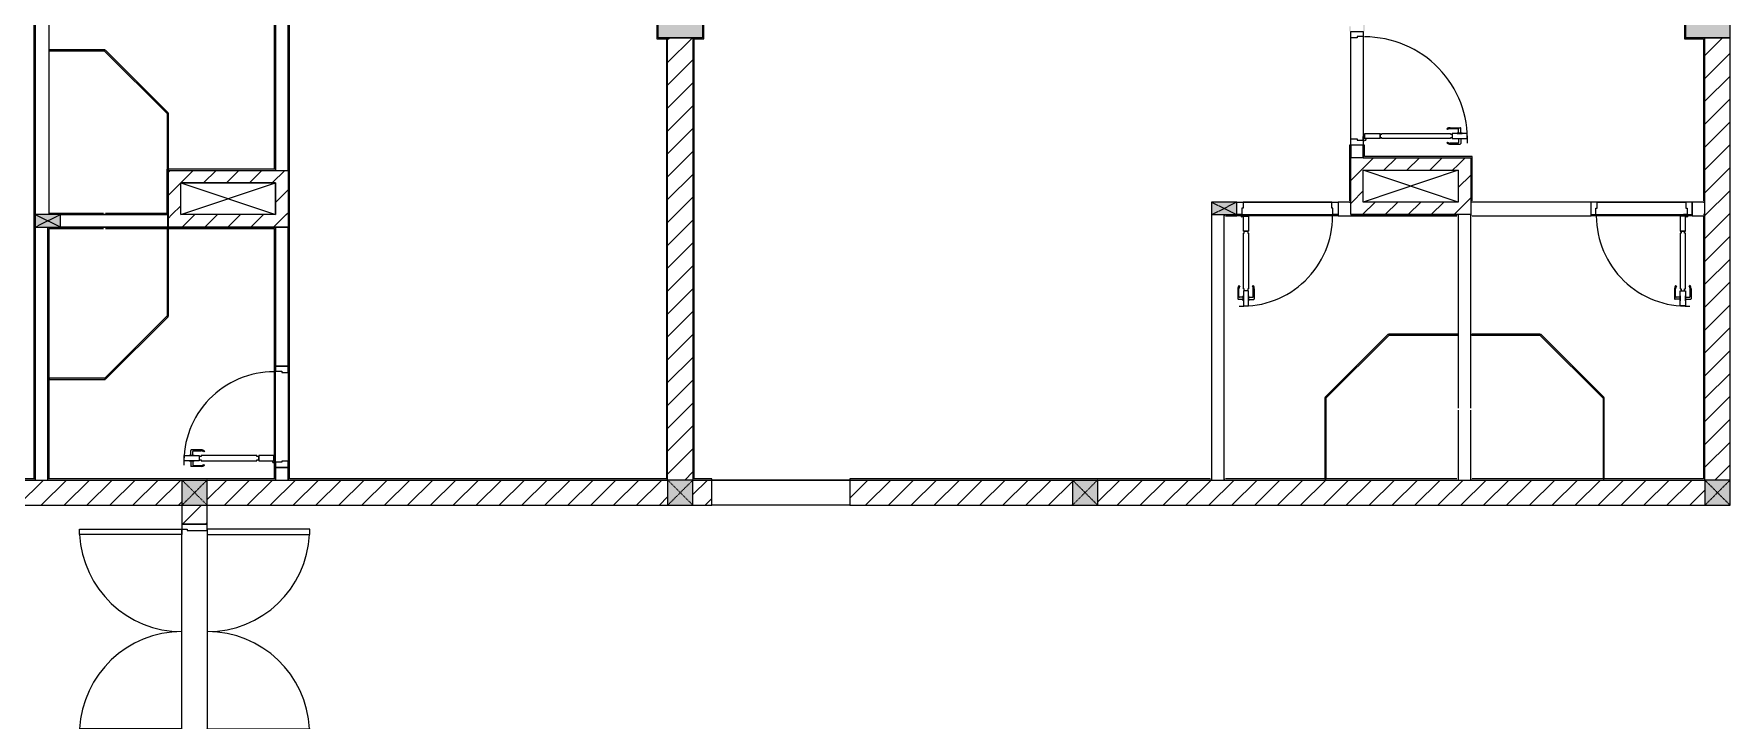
# Model space of a CAD drawing. Header units: millimetres. Extents: x 31499 to 223976, y 3719 to 80291.
# Drawn here: x 199664 to 213074, y 33837 to 39267 of the extents above; entities that cross this region are included whole.
import ezdxf

# ---------------------------------------------------------------- set-up
doc = ezdxf.new("R2010")
doc.units = ezdxf.units.MM
doc.linetypes.add('IMPORT-Dash _2_', pattern=[6, 3, -3])
for name, color, linetype, lineweight in [('0-2', 170, 'Continuous', 9), ('A-DETL-GENF-7', 170, 'Continuous', 9), ('A-DOOR-2', 170, 'Continuous', 9), ('A-DOOR-FRAM-2', 170, 'Continuous', 9), ('A-FLOR-1', 170, 'Continuous', 9), ('A-GLAZ-CURT-3', 170, 'Continuous', 9), ('A-WALL-1', 170, 'Continuous', 9), ('A-WALL-PATT-3', 170, 'Continuous', 9), ('A_1404_dwg-1', 170, 'Continuous', 9), ('I-WALL', 170, 'Continuous', 9), ('I-WALL-1', 170, 'Continuous', 9), ('S-COLS-1', 170, 'Continuous', 9), ('S-COLS-12', 170, 'IMPORT-Dash _2_', 9), ('S-COLS-2', 170, 'Continuous', 9), ('S-COLS-4', 170, 'Continuous', 9), ('S-COLS-HDLN-1', 170, 'IMPORT-Dash _2_', 9)]:
    doc.layers.add(name, color=color, linetype=linetype, lineweight=lineweight)
pattern_1 = [(45, (0, 0), (-90.50967, 90.50967), [])]

# ---------------------------------------------------------------- blocks, each defined once
blk = doc.blocks.new('A_1404_dwg_NCV_TKTC_KET CAU_rvt-1-TKTC_MB HOÀN THIỆN SÀN TẦNG 3-4-4819833-KeyPlan-CH2A_Tầng 3 - Tầng 8')
at = {"layer": 'S-COLS-1'}
for points in [[(108053, 39237), (108328, 39237), (108328, 40537), (107978, 40537), (107978, 40237), (108053, 40237), (108053, 40137), (107978, 40137), (107978, 39237)], [(116253, 39237), (116453, 39237), (116453, 40537), (116103, 40537), (116103, 39237), (116243, 39237)]]:
    blk.add_hatch(color=256, dxfattribs=at).paths.add_polyline_path(points)
at = {"layer": 'A-FLOR-1'}
for p, q in [((104203, 38088), (104953, 38088)), ((113553, 38188), (114303, 38188))]:
    blk.add_line(p, q, dxfattribs=at)
at = {"layer": 'S-COLS-2'}
blk.add_line((108053, 39237), (108253, 39237), dxfattribs=at)
at = {"layer": 'S-COLS-2', "flags": 128}
blk.add_lwpolyline([(116253, 39237), (116453, 39237), (116453, 40537), (116253, 40537)], dxfattribs=at)
blk = doc.blocks.new('A_1404_dwg_DOOR_CW_01 CANH MO-PANEL KINH - DIG_02-800x2200-CỬA NHÔM KÍNH-401063-TKTC_MB HOÀN THIỆN SÀN TẦNG 3-4-4819842-KeyPlan-CH2A_Tầng 3 - Tầng 8')
at = {"layer": 'A-DETL-GENF-7'}
for p, q in [((112561, 37250), (112561, 37170)), ((112604, 37166), (112565, 37166)), ((112569, 37276), (112575, 37271)), ((112569, 37187), (112569, 37250)), ((112604, 37183), (112573, 37183)), ((112648, 37183), (112679, 37183)), ((112648, 37166), (112687, 37166)), ((112682, 37276), (112676, 37271)), ((112683, 37187), (112683, 37250)), ((112691, 37250), (112691, 37170))]:
    blk.add_line(p, q, dxfattribs=at)
at = {"layer": 'A-DETL-GENF-7', "flags": 128}
for points in [[(112646, 37705), (112606, 37705), (112606, 37825), (112646, 37825)], [(112640, 37691), (112646, 37691), (112646, 37249), (112640, 37249), (112640, 37235), (112612, 37235), (112612, 37249), (112606, 37249), (112606, 37691), (112612, 37691), (112612, 37705), (112640, 37705)], [(112604, 37195), (112606, 37195), (112606, 37155), (112604, 37155)], [(112606, 37115), (112646, 37115), (112646, 37235), (112606, 37235)], [(112648, 37195), (112646, 37195), (112646, 37155), (112648, 37155)]]:
    blk.add_lwpolyline(points, close=True, dxfattribs=at)
at = {"layer": 'A-DETL-GENF-7'}
blk.add_circle((112596, 37827), 10, dxfattribs=at)
for centre, radius, start, end in [((112596, 37827), 714, 268, 0), ((112606, 37250), 45, 145, 180), ((112565, 37170), 4, 180, 270), ((112606, 37250), 37, 145, 180), ((112573, 37187), 4, 180, 270), ((112646, 37250), 37, 0, 35), ((112679, 37187), 4, 270, 0), ((112646, 37250), 45, 0, 35), ((112687, 37170), 4, 270, 0)]:
    blk.add_arc(centre, radius, start, end, dxfattribs=at)
at = {"layer": 'A-DOOR-2'}
blk.add_line((112596, 37837), (112621, 37837), dxfattribs=at)
at = {"layer": 'A-DOOR-2', "flags": 128}
blk.add_lwpolyline([(112553, 37937), (112603, 37937), (112603, 37887), (112593, 37887), (112593, 37837), (112553, 37837)], dxfattribs=at)
blk.add_lwpolyline([(113353, 37937), (113353, 37837), (113313, 37837), (113313, 37887), (113303, 37887), (113303, 37937)], close=True, dxfattribs=at)
blk = doc.blocks.new('A_1404_dwg_System Panel - Glazed-440112-TKTC_MB HOÀN THIỆN SÀN TẦNG 3-4-4819843-KeyPlan-CH2A_Tầng 3 - Tầng 8')
at = {"layer": 'A-GLAZ-CURT-3'}
blk.add_hatch(color=256, dxfattribs=at).paths.add_polyline_path([(113755, 36882), (114303, 36882), (114303, 36892), (113753, 36887), (113753, 36882)])
blk.add_line((114303, 36892), (113753, 36892), dxfattribs=at)
at = {"layer": 'A-GLAZ-CURT-3', "flags": 128}
blk.add_lwpolyline([(113755, 36882), (114303, 36882), (114303, 36892)], dxfattribs=at)
blk = doc.blocks.new('A_1404_dwg_System Panel - Glazed-570746-TKTC_MB HOÀN THIỆN SÀN TẦNG 3-4-4819844-KeyPlan-CH2A_Tầng 3 - Tầng 8')
at = {"layer": 'A-GLAZ-CURT-3'}
blk.add_hatch(color=256, dxfattribs=at).paths.add_polyline_path([(113249, 35747), (113258, 35747), (113253, 36387), (113248, 36387), (113248, 35747)])
blk.add_line((113258, 35747), (113258, 36385), dxfattribs=at)
at = {"layer": 'A-GLAZ-CURT-3', "flags": 128}
blk.add_lwpolyline([(113248, 36387), (113248, 35747), (113258, 35747)], dxfattribs=at)
blk = doc.blocks.new('A_1404_dwg_System Panel - Glazed-440114-TKTC_MB HOÀN THIỆN SÀN TẦNG 3-4-4819845-KeyPlan-CH2A_Tầng 3 - Tầng 8')
at = {"layer": 'A-GLAZ-CURT-3'}
blk.add_hatch(color=256, dxfattribs=at).paths.add_polyline_path([(113258, 36385), (113753, 36887), (113749, 36891), (113253, 36387), (113258, 36387)])
at = {"layer": 'A-GLAZ-CURT-3', "flags": 128}
blk.add_lwpolyline([(113256, 36384), (113756, 36884), (113749, 36891), (113249, 36391)], close=True, dxfattribs=at)
blk = doc.blocks.new('A_1404_dwg_DOOR_CW_01 CANH MO-PANEL KINH - DIW_01-900x2200-CỬA GỖ VÂN LAMINATE-553375-TKTC_MB HOÀN THIỆN SÀN TẦNG 3-4-4819841-KeyPlan-CH2A_Tầng 3 - Tầng 8')
at = {"layer": 'A-DETL-GENF-7'}
for p, q in [((49615, 40124), (49615, 40203)), ((49658, 40207), (49619, 40207)), ((49623, 40186), (49623, 40124)), ((49623, 40098), (49629, 40103)), ((49658, 40190), (49627, 40190)), ((49702, 40207), (49741, 40207)), ((49702, 40190), (49733, 40190)), ((49736, 40098), (49730, 40103)), ((49737, 40186), (49737, 40124)), ((49745, 40124), (49745, 40203))]:
    blk.add_line(p, q, dxfattribs=at)
at = {"layer": 'A-DETL-GENF-7', "flags": 128}
for points in [[(49700, 40259), (49660, 40259), (49660, 40139), (49700, 40139)], [(49658, 40179), (49660, 40179), (49660, 40219), (49658, 40219)], [(49666, 39583), (49660, 39583), (49660, 40125), (49666, 40125), (49666, 40139), (49694, 40139), (49694, 40125), (49700, 40125), (49700, 39583), (49694, 39583), (49694, 39569), (49666, 39569)], [(49702, 40179), (49700, 40179), (49700, 40219), (49702, 40219)], [(49660, 39569), (49700, 39569), (49700, 39449), (49660, 39449)]]:
    blk.add_lwpolyline(points, close=True, dxfattribs=at)
at = {"layer": 'A-DETL-GENF-7'}
blk.add_circle((49710, 39447), 10, dxfattribs=at)
for centre, radius, start, end in [((49710, 39447), 814, 88, 180), ((49619, 40203), 4, 90, 180), ((49660, 40124), 45, 180, 215), ((49627, 40186), 4, 90, 180), ((49660, 40124), 37, 180, 215), ((49700, 40124), 37, 325, 0), ((49733, 40186), 4, 0, 90), ((49700, 40124), 45, 325, 0), ((49741, 40203), 4, 0, 90)]:
    blk.add_arc(centre, radius, start, end, dxfattribs=at)
at = {"layer": 'A-DOOR-2'}
blk.add_line((49710, 39437), (49685, 39437), dxfattribs=at)
at = {"layer": 'A-DOOR-2', "flags": 128}
for points in [[(48853, 39337), (48853, 39437), (48893, 39437), (48893, 39387), (48903, 39387), (48903, 39337)], [(49703, 39337), (49703, 39387), (49713, 39387), (49713, 39437), (49753, 39437), (49753, 39337)]]:
    blk.add_lwpolyline(points, close=True, dxfattribs=at)
blk = doc.blocks.new('A_1404_dwg_G1_SOF - BO TRU - 100x200-745959-TKTC_MB HOÀN THIỆN SÀN TẦNG 3-4-4819847-KeyPlan-CH2A_Tầng 3 - Tầng 8')
at = {"layer": 'S-COLS-1'}
blk.add_hatch(color=256, dxfattribs=at).paths.add_polyline_path([(111053, 40037), (111053, 40237), (110953, 40237), (110953, 40037)])
at = {"layer": 'S-COLS-1', "flags": 128}
blk.add_lwpolyline([(110953, 40037), (111053, 40037), (111053, 40237), (110953, 40237)], close=True, dxfattribs=at)
at = {"layer": 'S-COLS-HDLN-1'}
for p, q in [((110953, 40037), (111053, 40237)), ((111053, 40037), (110953, 40237))]:
    blk.add_line(p, q, dxfattribs=at)
blk = doc.blocks.new('A_1404_dwg_DOOR_CW_01 CANH MO-PANEL KINH - DIG_02-800x2200-CỬA NHÔM KÍNH-V57-TKTC_MB HOÀN THIỆN SÀN TẦNG 3-4-4819848-KeyPlan-CH2A_Tầng 3 - Tầng 8')
at = {"layer": 'A-DETL-GENF-7'}
for p, q in [((112414, 58419), (112418, 58413)), ((112440, 58427), (112519, 58427)), ((112502, 58419), (112440, 58419)), ((112506, 58384), (112506, 58415)), ((112506, 58340), (112506, 58309)), ((112523, 58384), (112523, 58423)), ((112523, 58340), (112523, 58301)), ((112414, 58305), (112418, 58312)), ((112502, 58305), (112440, 58305)), ((112440, 58297), (112519, 58297))]:
    blk.add_line(p, q, dxfattribs=at)
at = {"layer": 'A-DETL-GENF-7', "flags": 128}
for points in [[(111985, 58342), (111985, 58382), (111865, 58382), (111865, 58342)], [(111999, 58348), (111999, 58342), (112441, 58342), (112441, 58348), (112455, 58348), (112455, 58376), (112441, 58376), (112441, 58382), (111999, 58382), (111999, 58376), (111985, 58376), (111985, 58348)], [(112575, 58382), (112575, 58342), (112455, 58342), (112455, 58382)], [(112495, 58384), (112495, 58382), (112534, 58382), (112534, 58384)], [(112495, 58340), (112495, 58342), (112534, 58342), (112534, 58340)]]:
    blk.add_lwpolyline(points, close=True, dxfattribs=at)
at = {"layer": 'A-DETL-GENF-7'}
blk.add_circle((111863, 58392), 10, dxfattribs=at)
for centre, radius, start, end in [((111863, 58392), 714, 270, 2), ((112440, 58382), 45, 90, 125), ((112440, 58382), 37, 90, 125), ((112502, 58415), 4, 0, 90), ((112519, 58423), 4, 0, 90), ((112440, 58342), 45, 235, 270), ((112440, 58342), 37, 235, 270), ((112502, 58309), 4, 270, 0), ((112519, 58301), 4, 270, 0)]:
    blk.add_arc(centre, radius, start, end, dxfattribs=at)
at = {"layer": 'A-DOOR-2'}
blk.add_line((111853, 58392), (111853, 58367), dxfattribs=at)
at = {"layer": 'A-DOOR-2', "flags": 128}
for points in [[(111753, 58435), (111753, 58385), (111803, 58385), (111803, 58395), (111853, 58395), (111853, 58435)], [(111753, 57685), (111753, 57635), (111853, 57635), (111853, 57675), (111803, 57675), (111803, 57685)]]:
    blk.add_lwpolyline(points, close=True, dxfattribs=at)
blk = doc.blocks.new('A_1404_dwg_System Panel - Glazed-559274-TKTC_MB HOÀN THIỆN SÀN TẦNG 3-4-4819854-KeyPlan-CH2A_Tầng 3 - Tầng 8')
at = {"layer": 'A-GLAZ-CURT-3'}
blk.add_hatch(color=256, dxfattribs=at).paths.add_polyline_path([(77243, 32182), (77243, 32192), (76703, 32187), (76706, 32182)])
blk.add_line((77243, 32192), (76705, 32192), dxfattribs=at)
at = {"layer": 'A-GLAZ-CURT-3', "flags": 128}
blk.add_lwpolyline([(76703, 32182), (77243, 32182), (77243, 32192)], dxfattribs=at)
blk = doc.blocks.new('A_1404_dwg_System Panel - Glazed-933638-TKTC_MB HOÀN THIỆN SÀN TẦNG 3-4-4819838-KeyPlan-CH2A_Tầng 3 - Tầng 8')
at = {"layer": 'A-GLAZ-CURT-3'}
blk.add_hatch(color=256, dxfattribs=at).paths.add_polyline_path([(47658, 35747), (47653, 36387), (47648, 36384), (47648, 35747), (47656, 35747)])
blk.add_line((47658, 35747), (47658, 36387), dxfattribs=at)
at = {"layer": 'A-GLAZ-CURT-3', "flags": 128}
blk.add_lwpolyline([(47648, 36385), (47648, 35747), (47658, 35747)], dxfattribs=at)
blk = doc.blocks.new('A_1404_dwg_System Panel - Glazed-433667-TKTC_MB HOÀN THIỆN SÀN TẦNG 3-4-4819839-KeyPlan-CH2A_Tầng 3 - Tầng 8')
at = {"layer": 'A-GLAZ-CURT-3'}
blk.add_hatch(color=256, dxfattribs=at).paths.add_polyline_path([(47648, 36385), (47653, 36387), (47656, 36391), (47153, 36887), (47153, 36880)])
at = {"layer": 'A-GLAZ-CURT-3', "flags": 128}
blk.add_lwpolyline([(47656, 36391), (47156, 36891), (47149, 36884), (47649, 36384)], close=True, dxfattribs=at)
blk = doc.blocks.new('A_1404_dwg_System Panel - Glazed-647900-TKTC_MB HOÀN THIỆN SÀN TẦNG 3-4-4819871-KeyPlan-CH2A_Tầng 3 - Tầng 8')
at = {"layer": 'A-GLAZ-CURT-3'}
blk.add_hatch(color=256, dxfattribs=at).paths.add_polyline_path([(65500, 32532), (65943, 32532), (65943, 32542), (65500, 32537)])
blk.add_line((65943, 32542), (65500, 32542), dxfattribs=at)
at = {"layer": 'A-GLAZ-CURT-3', "flags": 128}
blk.add_lwpolyline([(65502, 32532), (65943, 32532), (65943, 32542)], dxfattribs=at)
blk = doc.blocks.new('A_1404_dwg_System Panel - Glazed-579379-TKTC_MB HOÀN THIỆN SÀN TẦNG 3-4-4819872-KeyPlan-CH2A_Tầng 3 - Tầng 8')
at = {"layer": 'A-GLAZ-CURT-3'}
blk.add_hatch(color=256, dxfattribs=at).paths.add_polyline_path([(65008, 32038), (65500, 32537), (65496, 32540), (65004, 32041)])
blk.add_line((65496, 32540), (65001, 32045), dxfattribs=at)
at = {"layer": 'A-GLAZ-CURT-3', "flags": 128}
blk.add_lwpolyline([(65009, 32039), (65504, 32533), (65496, 32540)], dxfattribs=at)
blk = doc.blocks.new('A_1404_dwg_System Panel - Glazed-703244-TKTC_MB HOÀN THIỆN SÀN TẦNG 3-4-4819930-KeyPlan-CH2A_Tầng 3 - Tầng 8')
at = {"layer": 'A-GLAZ-CURT-3'}
blk.add_hatch(color=256, dxfattribs=at).paths.add_polyline_path([(73304, 37033), (73306, 37033), (73303, 37727), (73296, 37727), (73301, 37033)])
at = {"layer": 'A-GLAZ-CURT-3', "flags": 128}
blk.add_lwpolyline([(73306, 37033), (73306, 37727), (73296, 37727), (73296, 37033)], close=True, dxfattribs=at)
blk = doc.blocks.new('A_1404_dwg_System Panel - Glazed-901200-TKTC_MB HOÀN THIỆN SÀN TẦNG 3-4-4819874-KeyPlan-CH2A_Tầng 3 - Tầng 8')
at = {"layer": 'A-GLAZ-CURT-3'}
blk.add_hatch(color=256, dxfattribs=at).paths.add_polyline_path([(65502, 29932), (65943, 29932), (65943, 29942), (65502, 29937), (65502, 29933)])
blk.add_line((65943, 29942), (65504, 29942), dxfattribs=at)
at = {"layer": 'A-GLAZ-CURT-3', "flags": 128}
blk.add_lwpolyline([(65502, 29932), (65943, 29932), (65943, 29942)], dxfattribs=at)
blk = doc.blocks.new('A_1404_dwg_System Panel - Glazed-579637-TKTC_MB HOÀN THIỆN SÀN TẦNG 3-4-4819875-KeyPlan-CH2A_Tầng 3 - Tầng 8')
at = {"layer": 'A-GLAZ-CURT-3'}
blk.add_hatch(color=256, dxfattribs=at).paths.add_polyline_path([(65499, 29933), (65502, 29944), (65004, 30435), (65003, 30429), (65009, 30423)])
blk.add_line((65506, 29940), (65009, 30437), dxfattribs=at)
at = {"layer": 'A-GLAZ-CURT-3', "flags": 128}
blk.add_lwpolyline([(65001, 30431), (65499, 29933), (65506, 29940)], dxfattribs=at)
blk = doc.blocks.new('A_1404_dwg_System Panel - Glazed-1013752-TKTC_MB HOÀN THIỆN SÀN TẦNG 3-4-4819931-KeyPlan-CH2A_Tầng 3 - Tầng 8')
at = {"layer": 'A-GLAZ-CURT-3'}
blk.add_hatch(color=256, dxfattribs=at).paths.add_polyline_path([(73306, 38192), (73301, 38639), (73296, 38636), (73296, 38192), (73304, 38192)])
at = {"layer": 'A-GLAZ-CURT-3', "flags": 128}
blk.add_lwpolyline([(73296, 38639), (73296, 38192), (73306, 38192), (73306, 38639)], close=True, dxfattribs=at)
blk = doc.blocks.new('A_1404_dwg_NCV_TKTC_TANG 3 - 4_rvt-1-TKTC_MB HOÀN THIỆN SÀN TẦNG 3-4-4819943-KeyPlan-CH2A_Tầng 3 - Tầng 8')
at = {"layer": 'A-WALL-PATT-3'}
h = blk.add_hatch(color=256, dxfattribs=at)
h.paths.add_polyline_path([(113563, 38287), (113563, 38387), (113553, 38387), (113553, 38287)])
h.paths.add_polyline_path([(113563, 39287), (113563, 43547), (113553, 43547), (113553, 39287)])
for points in [[(108338, 39227), (108338, 40537), (108328, 40537), (108331, 39227)], [(116103, 39237), (116103, 40547), (116093, 40547), (116093, 39237)], [(103053, 35747), (103053, 40247), (103043, 40247), (103043, 35747)], [(105053, 35737), (105063, 35737), (105063, 40137), (105053, 40137), (105053, 35747)], [(107968, 39227), (107978, 39227), (107978, 40127), (107968, 40127), (107968, 39237)], [(108043, 39227), (108053, 39227), (108053, 39237), (107978, 39237), (107978, 39227)], [(108053, 35747), (108053, 39227), (108043, 39227), (108043, 35747)], [(108253, 39227), (108328, 39227), (108328, 39237), (108253, 39237)], [(108263, 35747), (108263, 39227), (108253, 39227), (108253, 35747)], [(116093, 39227), (116243, 39227), (116243, 39237), (116093, 39237)], [(116243, 37937), (116253, 37937), (116253, 39237), (116243, 39237), (116243, 39227)], [(114403, 38287), (114403, 38297), (113563, 38297), (113563, 38287), (114303, 38287)], [(114413, 37947), (114413, 38297), (114403, 38297), (114403, 37947)], [(105063, 35737), (108053, 35737), (108053, 35747), (105063, 35747)]]:
    blk.add_hatch(color=256, dxfattribs=at).paths.add_polyline_path(points)
h = blk.add_hatch(color=256, dxfattribs=at)
h.paths.add_polyline_path([(113453, 37937), (113453, 38188), (113453, 38387), (113443, 38387), (113443, 37937)])
h.paths.add_polyline_path([(113453, 39287), (113453, 39327), (113443, 39327), (113443, 39287)])
h = blk.add_hatch(color=256, dxfattribs=at)
h.paths.add_polyline_path([(101813, 35737), (101813, 35747), (100053, 35747), (100053, 35737)])
h.paths.add_polyline_path([(103043, 35737), (103053, 35737), (103053, 35747), (102903, 35747), (102903, 35737)])
h = blk.add_hatch(color=256, dxfattribs=at)
h.paths.add_polyline_path([(109493, 35737), (112353, 35737), (112353, 35747), (109493, 35747)])
h.paths.add_polyline_path([(108403, 35737), (108403, 35747), (108253, 35747), (108253, 35737)])
at = {"layer": 'A-FLOR-1'}
for p, q in [((113453, 38437), (113453, 39237)), ((113553, 39247), (113553, 38427)), ((112593, 37837), (113313, 37837)), ((114303, 37837), (114293, 37837)), ((114403, 37947), (114403, 37937)), ((115393, 37837), (116113, 37837)), ((114403, 36887), (114413, 36887)), ((109493, 35737), (108403, 35737)), ((114293, 35737), (114303, 35737))]:
    blk.add_line(p, q, dxfattribs=at)
at = {"layer": 'A-FLOR-1', "flags": 128}
for points in [[(112603, 37937), (113303, 37937)], [(115403, 37937), (116103, 37937)], [(109493, 35737), (109493, 35537), (108403, 35537), (108403, 35737)]]:
    blk.add_lwpolyline(points, close=True, dxfattribs=at)
at = {"layer": 'A-WALL-1'}
for p, q in [((103053, 40137), (103053, 37837)), ((113453, 38437), (113453, 39237)), ((113553, 39247), (113553, 38427)), ((113553, 38387), (113453, 38387)), ((113453, 38387), (113453, 38288)), ((113553, 38288), (113553, 38387)), ((113453, 38288), (113553, 38288)), ((112353, 37837), (112353, 35747)), ((112603, 37937), (113303, 37937)), ((113353, 37937), (113353, 37837)), ((113443, 37937), (113353, 37937)), ((114403, 37937), (114403, 37837)), ((115353, 37937), (114403, 37937)), ((115353, 37837), (115353, 37937)), ((115403, 37937), (116103, 37937)), ((116153, 37937), (116153, 37837)), ((116243, 37937), (116153, 37937)), ((114303, 36892), (114303, 36882)), ((114303, 36882), (114303, 36306))]:
    blk.add_line(p, q, dxfattribs=at)
at = {"layer": 'A-WALL-1', "flags": 128}
for points in [[(105053, 38187), (105053, 40137), (105151, 40137), (105151, 40237), (104851, 40237), (104851, 40137), (104953, 40137), (104953, 38187)], [(105053, 36637), (105053, 37737), (104953, 37737), (104953, 36637)], [(105053, 35737), (105053, 35837), (104953, 35837), (104953, 35737)], [(112353, 35747), (112353, 35737)]]:
    blk.add_lwpolyline(points, close=True, dxfattribs=at)
for points in [[(103253, 37737), (104101, 37737), (104101, 37837), (103253, 37837)], [(112353, 35737), (112453, 35737), (112453, 37837)], [(113453, 37837), (113453, 37937), (113443, 37937)], [(114403, 36306), (114403, 37837), (114303, 37837), (114303, 36892)], [(116243, 37837), (116253, 37837), (116253, 37937), (116243, 37937)], [(103053, 37737), (103053, 35737), (103153, 35737), (103153, 37737)], [(114303, 36289), (114303, 35737), (114403, 35737), (114403, 36289)]]:
    blk.add_lwpolyline(points, dxfattribs=at)
at = {"layer": 'I-WALL'}
for p, q in [((113453, 38288), (113453, 38387)), ((113553, 38387), (113553, 38288)), ((113353, 37827), (112553, 37827)), ((116153, 37827), (115353, 37827))]:
    blk.add_line(p, q, dxfattribs=at)
at = {"layer": 'I-WALL-1'}
for p, q in [((103053, 37837), (103053, 40137)), ((103163, 39132), (103163, 39142)), ((104106, 38197), (104096, 38197)), ((112453, 37837), (112453, 37827)), ((114293, 37837), (113453, 37837)), ((114403, 37837), (114403, 37827)), ((103163, 36532), (103163, 36542)), ((104213, 35737), (104413, 35737)), ((111253, 35737), (111453, 35737)), ((111453, 35737), (112353, 35737)), ((114293, 35747), (112463, 35747)), ((115448, 35747), (114413, 35747)), ((115458, 35747), (115448, 35747))]:
    blk.add_line(p, q, dxfattribs=at)
at = {"layer": 'I-WALL-1', "flags": 128}
for points in [[(116243, 37937), (116253, 37937), (116253, 39237), (116243, 39237), (116103, 39237), (116103, 40537), (116253, 40537), (116253, 40547), (116253, 43837), (116243, 43837), (116103, 43837), (116103, 44537), (116253, 44537), (116253, 44547), (116253, 45537), (116243, 45537), (113053, 45537), (113053, 45527), (113053, 45337), (113063, 45337), (113063, 45527)], [(103053, 41337), (103053, 44337), (103043, 44337), (102878, 44337), (102878, 44327), (103043, 44327), (103043, 41237), (103043, 41227), (106343, 41227), (106343, 40247), (103053, 40247), (103043, 40247), (103043, 35747), (102903, 35747), (102903, 35737), (103053, 35737), (103053, 35747), (103053, 37737)], [(108263, 39227), (108328, 39227), (108338, 39227), (108338, 40537), (108338, 40547), (108263, 40547), (108263, 43327), (108353, 43327), (108353, 43337), (108263, 43337), (108253, 43337), (108253, 40537), (108263, 40537), (108328, 40537), (108328, 39237), (108253, 39237), (108253, 39227), (108253, 35747), (108253, 35737)], [(116243, 40547), (116103, 40547), (116093, 40547), (116093, 39237), (116093, 39227), (116243, 39227), (116243, 37947)], [(103163, 39142), (103163, 40127), (104943, 40127), (104943, 38197), (104106, 38197)], [(103253, 37837), (104103, 37837), (104103, 37847), (104103, 38187), (104943, 38187), (104953, 38187), (104953, 40137), (104943, 40137), (103253, 40137)], [(106353, 40137), (105063, 40137), (105053, 40137), (105053, 35737), (105063, 35737), (108053, 35737), (108053, 35747), (108053, 39227), (108053, 39237), (107978, 39237), (107978, 40127), (107978, 40137), (106553, 40137)], [(108253, 35737), (108403, 35737), (108403, 35747), (108263, 35747), (108263, 39227)], [(103593, 37847), (103163, 37847), (103163, 39132)], [(113453, 38387), (113443, 38387), (113443, 37947)], [(114413, 37947), (114413, 38297), (114403, 38297), (113563, 38297), (113563, 38387), (113553, 38387)], [(113443, 37937), (113453, 37937), (113453, 38288)], [(113553, 38288), (113553, 38287), (113563, 38287), (114403, 38287), (114403, 37947)], [(104093, 38197), (104093, 38187), (104093, 37847), (103609, 37847)], [(112463, 37827), (112553, 37827), (112553, 37837)], [(113353, 37837), (113353, 37827), (114293, 37827)], [(114403, 35747), (114403, 35737), (116243, 35737), (116253, 35737), (116253, 37837), (116243, 37837), (116243, 37837)], [(114413, 37827), (115353, 37827), (115353, 37837)], [(116153, 37837), (116153, 37827), (116243, 37827), (116243, 35747), (115458, 35747)], [(103153, 37737), (103153, 37727), (103153, 35747), (103153, 35737), (104213, 35737)], [(103609, 37727), (104943, 37727), (104943, 35747), (103163, 35747), (103163, 36532)], [(103163, 36542), (103163, 37727), (103593, 37727)], [(104413, 35737), (104943, 35737), (104953, 35737), (104953, 37737), (104943, 37737), (103253, 37737)], [(112343, 35747), (109493, 35747), (109493, 35737), (111253, 35737)], [(112453, 35747), (112453, 35737), (114293, 35737)]]:
    blk.add_lwpolyline(points, dxfattribs=at)
blk.add_lwpolyline([(108043, 35747), (105063, 35747), (105063, 40127), (107968, 40127), (107968, 39227), (107978, 39227), (108043, 39227)], close=True, dxfattribs=at)
for name, p, rotation in [('A_1404_dwg_DOOR_CW_01 CANH MO-PANEL KINH - DIW_01-900x2200-CỬA GỖ VÂN LAMINATE-553375-TKTC_MB HOÀN THIỆN SÀN TẦNG 3-4-4819841-KeyPlan-CH2A_Tầng 3 - Tầng 8', (74116, 88140), 270), ('A_1404_dwg_System Panel - Glazed-901200-TKTC_MB HOÀN THIỆN SÀN TẦNG 3-4-4819874-KeyPlan-CH2A_Tầng 3 - Tầng 8', (169105, 69074), 180), ('A_1404_dwg_System Panel - Glazed-579637-TKTC_MB HOÀN THIỆN SÀN TẦNG 3-4-4819875-KeyPlan-CH2A_Tầng 3 - Tầng 8', (169105, 69074), 180), ('A_1404_dwg_G1_SOF - BO TRU - 100x200-745959-TKTC_MB HOÀN THIỆN SÀN TẦNG 3-4-4819847-KeyPlan-CH2A_Tầng 3 - Tầng 8', (143290, -73216), 90), ('A_1404_dwg_G1_SOF - BO TRU - 100x200-745959-TKTC_MB HOÀN THIỆN SÀN TẦNG 3-4-4819847-KeyPlan-CH2A_Tầng 3 - Tầng 8', (72316, 148890), 270), ('A_1404_dwg_DOOR_CW_01 CANH MO-PANEL KINH - DIG_02-800x2200-CỬA NHÔM KÍNH-V57-TKTC_MB HOÀN THIỆN SÀN TẦNG 3-4-4819848-KeyPlan-CH2A_Tầng 3 - Tầng 8', (57717, 149690), 270), ('A_1404_dwg_System Panel - Glazed-579379-TKTC_MB HOÀN THIỆN SÀN TẦNG 3-4-4819872-KeyPlan-CH2A_Tầng 3 - Tầng 8', (169105, 69074), 180), ('A_1404_dwg_System Panel - Glazed-559274-TKTC_MB HOÀN THIỆN SÀN TẦNG 3-4-4819854-KeyPlan-CH2A_Tầng 3 - Tầng 8', (191655, 69074), 180), ('A_1404_dwg_DOOR_CW_01 CANH MO-PANEL KINH - DIG_02-800x2200-CỬA NHÔM KÍNH-V57-TKTC_MB HOÀN THIỆN SÀN TẦNG 3-4-4819848-KeyPlan-CH2A_Tầng 3 - Tầng 8', (216805, 94272), 180), ('A_1404_dwg_System Panel - Glazed-647900-TKTC_MB HOÀN THIỆN SÀN TẦNG 3-4-4819871-KeyPlan-CH2A_Tầng 3 - Tầng 8', (169105, 69074), 180)]:
    blk.add_blockref(name, p, dxfattribs=dict(rotation=rotation))
for name, p in [('A_1404_dwg_System Panel - Glazed-1013752-TKTC_MB HOÀN THIỆN SÀN TẦNG 3-4-4819931-KeyPlan-CH2A_Tầng 3 - Tầng 8', (30800, 0)), ('A_1404_dwg_DOOR_CW_01 CANH MO-PANEL KINH - DIG_02-800x2200-CỬA NHÔM KÍNH-401063-TKTC_MB HOÀN THIỆN SÀN TẦNG 3-4-4819842-KeyPlan-CH2A_Tầng 3 - Tầng 8', (0, 0)), ('A_1404_dwg_System Panel - Glazed-703244-TKTC_MB HOÀN THIỆN SÀN TẦNG 3-4-4819930-KeyPlan-CH2A_Tầng 3 - Tầng 8', (30800, 0)), ('A_1404_dwg_System Panel - Glazed-440114-TKTC_MB HOÀN THIỆN SÀN TẦNG 3-4-4819845-KeyPlan-CH2A_Tầng 3 - Tầng 8', (0, 0)), ('A_1404_dwg_System Panel - Glazed-440112-TKTC_MB HOÀN THIỆN SÀN TẦNG 3-4-4819843-KeyPlan-CH2A_Tầng 3 - Tầng 8', (0, 0)), ('A_1404_dwg_System Panel - Glazed-433667-TKTC_MB HOÀN THIỆN SÀN TẦNG 3-4-4819839-KeyPlan-CH2A_Tầng 3 - Tầng 8', (67800, 0)), ('A_1404_dwg_System Panel - Glazed-570746-TKTC_MB HOÀN THIỆN SÀN TẦNG 3-4-4819844-KeyPlan-CH2A_Tầng 3 - Tầng 8', (0, 0)), ('A_1404_dwg_System Panel - Glazed-933638-TKTC_MB HOÀN THIỆN SÀN TẦNG 3-4-4819838-KeyPlan-CH2A_Tầng 3 - Tầng 8', (67800, 0))]:
    blk.add_blockref(name, p)
blk = doc.blocks.new('A_1404_dwg_FD_07 - FD_07-1700x2200-CỬA ĐI 2 CÁNH-910693-TKTC_MB HOÀN THIỆN SÀN TẦNG 3-4-4819967-KeyPlan-CH2A_Tầng 3 - Tầng 8')
at = {"layer": 'A-DETL-GENF-7', "flags": 128}
for points in [[(103403, 35347), (104213, 35347), (104213, 35307), (103403, 35307)], [(105223, 35347), (104413, 35347), (104413, 35307), (105223, 35307)], [(103403, 33727), (104213, 33727), (104213, 33767), (103403, 33767)], [(105223, 33727), (104413, 33727), (104413, 33767), (105223, 33767)]]:
    blk.add_lwpolyline(points, close=True, dxfattribs=at)
at = {"layer": 'A-DETL-GENF-7'}
for centre, start, end in [((104213, 35347), 182.8306, 270), ((104413, 35347), 270, 357.1694), ((104213, 33727), 90, 177.1694), ((104413, 33727), 2.8306, 90)]:
    blk.add_arc(centre, 810, start, end, dxfattribs=at)
at = {"layer": 'A-DOOR-2'}
for p, q in [((104213, 33727), (104213, 35347)), ((104413, 35337), (104413, 33737))]:
    blk.add_line(p, q, dxfattribs=at)
at = {"layer": 'A-DOOR-FRAM-2', "flags": 128}
for points in [[(104253, 35347), (104253, 35337), (104413, 35337), (104413, 35387), (104213, 35387), (104213, 35347)], [(104253, 33727), (104213, 33727), (104213, 33687), (104413, 33687), (104413, 33737), (104253, 33737)]]:
    blk.add_lwpolyline(points, close=True, dxfattribs=at)
blk = doc.blocks.new('A_1404_dwg_G1_SOF - BO TRU - 200x200-V21-TKTC_MB HOÀN THIỆN SÀN TẦNG 3-4-4820000-KeyPlan-CH2A_Tầng 3 - Tầng 8')
at = {"layer": 'S-COLS-12'}
blk.add_hatch(color=256, dxfattribs=at).paths.add_polyline_path([(111453, 35537), (111453, 35737), (111253, 35737), (111253, 35537)])
at = {"layer": 'S-COLS-4', "flags": 128}
blk.add_lwpolyline([(111253, 35737), (111253, 35537), (111453, 35537), (111453, 35737)], dxfattribs=at)
at = {"layer": 'S-COLS-HDLN-1'}
for p, q in [((111452, 35737), (111253, 35537)), ((111253, 35737), (111453, 35537))]:
    blk.add_line(p, q, dxfattribs=at)
blk = doc.blocks.new('A_1404_dwg_G1_SOF - BO TRU - 200x200-V22-TKTC_MB HOÀN THIỆN SÀN TẦNG 3-4-4820001-KeyPlan-CH2A_Tầng 3 - Tầng 8')
at = {"layer": 'S-COLS-12'}
blk.add_hatch(color=256, dxfattribs=at).paths.add_polyline_path([(108053, 35537), (108253, 35537), (108253, 35737), (108053, 35737), (108053, 35724)])
at = {"layer": 'S-COLS-4'}
blk.add_line((108253, 35737), (108053, 35737), dxfattribs=at)
at = {"layer": 'S-COLS-4', "flags": 128}
blk.add_lwpolyline([(108053, 35737), (108053, 35537), (108253, 35537), (108253, 35737)], dxfattribs=at)
at = {"layer": 'S-COLS-HDLN-1'}
for p, q in [((108253, 35737), (108053, 35537)), ((108053, 35737), (108253, 35537))]:
    blk.add_line(p, q, dxfattribs=at)
blk = doc.blocks.new('A_1404_dwg_G1_SOF - BO TRU - 200x200-V27-TKTC_MB HOÀN THIỆN SÀN TẦNG 3-4-4820006-KeyPlan-CH2A_Tầng 3 - Tầng 8')
at = {"layer": 'S-COLS-12'}
blk.add_hatch(color=256, dxfattribs=at).paths.add_polyline_path([(77453, 35537), (77453, 35737), (77253, 35737), (77253, 35537)])
at = {"layer": 'S-COLS-4', "flags": 128}
blk.add_lwpolyline([(77253, 35737), (77253, 35537), (77453, 35537), (77453, 35737), (77253, 35737)], dxfattribs=at)
at = {"layer": 'S-COLS-HDLN-1'}
for p, q in [((77453, 35737), (77253, 35537)), ((77253, 35737), (77453, 35537))]:
    blk.add_line(p, q, dxfattribs=at)
blk = doc.blocks.new('A_1404_dwg-4819832-KeyPlan-CH2A_Tầng 3 - Tầng 8')
at = {"layer": 'A-WALL-PATT-3'}
h = blk.add_hatch(dxfattribs=at)
h.set_pattern_fill('FP_31', color=256, style=0, pattern_type=2)
h.set_pattern_definition(pattern_1)
h.paths.add_polyline_path([(108053, 35737), (108253, 35737), (108253, 39237), (108053, 39237), (108053, 35747)])
h = blk.add_hatch(dxfattribs=at)
h.set_pattern_fill('FP_31', color=256, style=0, pattern_type=2)
h.set_pattern_definition(pattern_1)
h.paths.add_polyline_path([(116453, 35737), (116453, 39237), (116253, 39237), (116253, 35737)])
h = blk.add_hatch(dxfattribs=at)
h.set_pattern_fill('FP_31', color=256, style=0, pattern_type=2)
h.set_pattern_definition(pattern_1)
h.paths.add_polyline_path([(113453, 38188), (114303, 38188), (114303, 38287), (113453, 38287)])
h = blk.add_hatch(dxfattribs=at)
h.set_pattern_fill('FP_31', color=256, style=0, pattern_type=2)
h.set_pattern_definition(pattern_1)
h.paths.add_polyline_path([(114303, 37937), (114403, 37937), (114401, 38287), (114303, 38287), (114303, 37947)])
h = blk.add_hatch(dxfattribs=at)
h.set_pattern_fill('FP_31', color=256, style=0, pattern_type=2)
h.set_pattern_definition(pattern_1)
h.paths.add_polyline_path([(104103, 37837), (104203, 37837), (104203, 38187), (104103, 38187), (104103, 38088)])
h = blk.add_hatch(dxfattribs=at)
h.set_pattern_fill('FP_31', color=256, style=0, pattern_type=2)
h.set_pattern_definition(pattern_1)
h.paths.add_polyline_path([(104953, 38088), (105053, 38088), (105051, 38187), (104203, 38187), (104203, 38088)])
h = blk.add_hatch(dxfattribs=at)
h.set_pattern_fill('FP_31', color=256, style=0, pattern_type=2)
h.set_pattern_definition(pattern_1)
h.paths.add_polyline_path([(104953, 37837), (105053, 37837), (105053, 38088), (104953, 38088)])
h = blk.add_hatch(dxfattribs=at)
h.set_pattern_fill('FP_31', color=256, style=0, pattern_type=2)
h.set_pattern_definition(pattern_1)
h.paths.add_polyline_path([(113453, 37937), (113553, 37937), (113553, 38188), (113453, 38188)])
h = blk.add_hatch(dxfattribs=at)
h.set_pattern_fill('FP_31', color=256, style=0, pattern_type=2)
h.set_pattern_definition(pattern_1)
h.paths.add_polyline_path([(104203, 37737), (105053, 37737), (105053, 37837), (104103, 37837), (104103, 37737)])
h = blk.add_hatch(dxfattribs=at)
h.set_pattern_fill('FP_31', color=256, style=0, pattern_type=2)
h.set_pattern_definition(pattern_1)
h.paths.add_polyline_path([(113453, 37837), (114403, 37837), (114403, 37937), (113453, 37937)])
h = blk.add_hatch(dxfattribs=at)
h.set_pattern_fill('FP_31', color=256, style=0, pattern_type=2)
h.set_pattern_definition(pattern_1)
h.paths.add_polyline_path([(100053, 35537), (101813, 35537), (101813, 35737), (100053, 35737)])
h.paths.add_polyline_path([(102903, 35537), (104213, 35537), (104213, 35737), (102903, 35737)])
h.paths.add_polyline_path([(108053, 35537), (108053, 35737), (104413, 35737), (104413, 35537), (105063, 35537)])
h.paths.add_polyline_path([(99853, 35537), (99853, 35737), (95052, 35737), (95052, 35537), (98039, 35537)])
h.paths.add_polyline_path([(94703, 35537), (94852, 35537), (94852, 35737), (94703, 35737)])
h.paths.add_polyline_path([(92176, 35537), (93613, 35537), (93613, 35737), (91853, 35737), (91853, 35537)])
h.paths.add_polyline_path([(88801, 35537), (88803, 35537), (88801, 35737), (86852, 35737), (86852, 35537), (88653, 35537)])
h.paths.add_polyline_path([(91578, 35537), (91653, 35537), (91653, 35737), (89893, 35737), (89893, 35537), (91428, 35537)])
h.paths.add_polyline_path([(83728, 35537), (86652, 35537), (86652, 35737), (83653, 35737), (83653, 35537)])
h = blk.add_hatch(dxfattribs=at)
h.set_pattern_fill('FP_31', color=256, style=0, pattern_type=2)
h.set_pattern_definition(pattern_1)
h.paths.add_polyline_path([(111453, 35537), (116253, 35537), (116253, 35737), (111453, 35737)])
h.paths.add_polyline_path([(109493, 35537), (111253, 35537), (111253, 35737), (109493, 35737)])
h.paths.add_polyline_path([(108253, 35537), (108403, 35537), (108403, 35737), (108253, 35737)])
h = blk.add_hatch(dxfattribs=at)
h.set_pattern_fill('FP_31', color=256, style=0, pattern_type=2)
h.set_pattern_definition(pattern_1)
h.paths.add_polyline_path([(104213, 33537), (104413, 33537), (104413, 33687), (104213, 33687)])
h.paths.add_polyline_path([(104213, 35387), (104413, 35387), (104413, 35537), (104213, 35537)])
at = {"layer": '0-2'}
blk.add_line((104203, 37837), (104953, 38088), dxfattribs=at)
at = {"layer": '0-2', "flags": 128}
blk.add_lwpolyline([(104953, 37837), (104953, 38088), (104203, 38088)], close=True, dxfattribs=at)
blk.add_lwpolyline([(114303, 37937), (113553, 38188), (114303, 38188), (113553, 37937)], dxfattribs=at)
at = {"layer": 'A-WALL-1'}
for p, q in [((108253, 39237), (108053, 39237)), ((116453, 39237), (116253, 39237)), ((116453, 35737), (116453, 39237)), ((113453, 37837), (114303, 37837)), ((108253, 35537), (108403, 35537)), ((109493, 35537), (111253, 35537)), ((111453, 35537), (116253, 35537))]:
    blk.add_line(p, q, dxfattribs=at)
at = {"layer": 'A-WALL-1', "flags": 128}
for points in [[(104103, 38187), (104103, 37737), (105053, 37737)], [(102903, 35537), (104213, 35537), (104213, 35387), (104413, 35387), (104413, 35537), (108053, 35537)]]:
    blk.add_lwpolyline(points, dxfattribs=at)
for points in [[(104953, 37837), (104203, 37837), (104203, 38088), (104953, 38088)], [(113553, 38188), (114303, 38188), (114303, 37937), (113553, 37937)]]:
    blk.add_lwpolyline(points, close=True, dxfattribs=at)
for name, p in [('A_1404_dwg_NCV_TKTC_KET CAU_rvt-1-TKTC_MB HOÀN THIỆN SÀN TẦNG 3-4-4819833-KeyPlan-CH2A_Tầng 3 - Tầng 8', (0, 0)), ('A_1404_dwg_NCV_TKTC_TANG 3 - 4_rvt-1-TKTC_MB HOÀN THIỆN SÀN TẦNG 3-4-4819943-KeyPlan-CH2A_Tầng 3 - Tầng 8', (0, 0)), ('A_1404_dwg_G1_SOF - BO TRU - 200x200-V21-TKTC_MB HOÀN THIỆN SÀN TẦNG 3-4-4820000-KeyPlan-CH2A_Tầng 3 - Tầng 8', (-7040, 0)), ('A_1404_dwg_G1_SOF - BO TRU - 200x200-V22-TKTC_MB HOÀN THIỆN SÀN TẦNG 3-4-4820001-KeyPlan-CH2A_Tầng 3 - Tầng 8', (0, 0)), ('A_1404_dwg_G1_SOF - BO TRU - 200x200-V21-TKTC_MB HOÀN THIỆN SÀN TẦNG 3-4-4820000-KeyPlan-CH2A_Tầng 3 - Tầng 8', (0, 0)), ('A_1404_dwg_G1_SOF - BO TRU - 200x200-V27-TKTC_MB HOÀN THIỆN SÀN TẦNG 3-4-4820006-KeyPlan-CH2A_Tầng 3 - Tầng 8', (39000, 0)), ('A_1404_dwg_FD_07 - FD_07-1700x2200-CỬA ĐI 2 CÁNH-910693-TKTC_MB HOÀN THIỆN SÀN TẦNG 3-4-4819967-KeyPlan-CH2A_Tầng 3 - Tầng 8', (0, 0))]:
    blk.add_blockref(name, p)

msp = doc.modelspace()

# ---------------------------------------------------------------- block references
at = {"layer": 'A_1404_dwg-1'}
msp.add_blockref('A_1404_dwg-4819832-KeyPlan-CH2A_Tầng 3 - Tầng 8', (96621.6, 0), dxfattribs=at)

doc.saveas('drawing.dxf')
